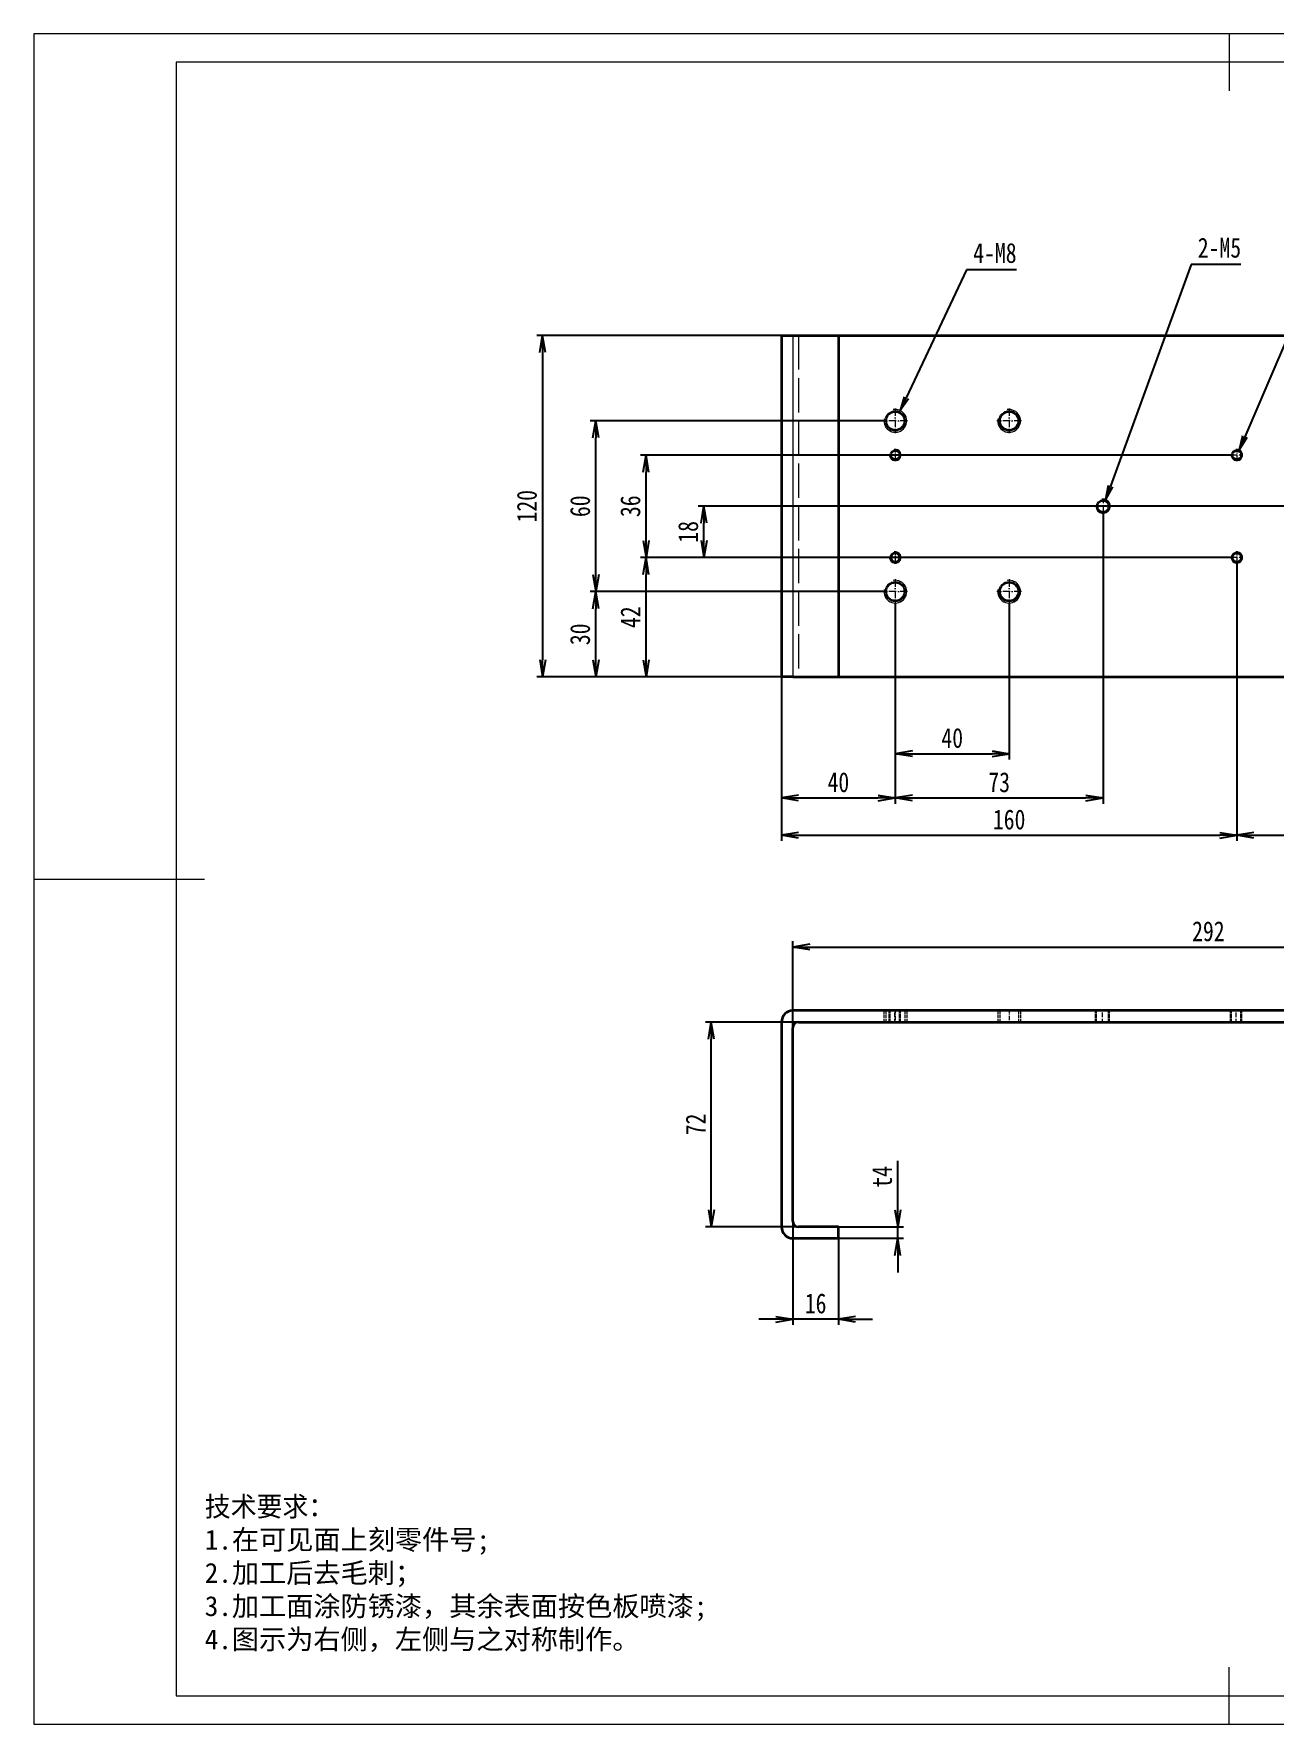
# Model space of a CAD drawing. Header units: millimetres. Extents: x -15766 to 80009, y -9701 to 15159.
# Drawn here: x -3441 to -3005, y 13254 to 13848 of the extents above; entities that cross this region are included whole.
import ezdxf

# ---------------------------------------------------------------- set-up
doc = ezdxf.new("R2010")
doc.units = ezdxf.units.MM
for name, pattern in [('CENTER-HOKUTO_1', [16, 13, -1, 1, -1]), ('DASHDOT', [18.5, 12, -3, 0.5, -3]), ('DASHED', [15, 12, -3]), ('HIDDEN-HOKUTO_1', [2, 1, -1])]:
    doc.linetypes.add(name, pattern=pattern)
doc.layers.get('DEFPOINTS').update_dxf_attribs({"lineweight": 18})
for name, color, linetype, lineweight in [('AM_7', 2, 'CENTER-HOKUTO_1', 18), ('AM_HID', 1, 'HIDDEN-HOKUTO_1', 18), ('AM_VIS', 7, 'Continuous', 18), ('CDRAFT0', 7, 'Continuous', 18), ('DIM', 253, 'Continuous', 20), ('title_frame', 7, 'Continuous', 18), ('word_dim', 9, 'Continuous', 18), ('粗实线层_1', 7, 'Continuous', 15)]:
    doc.layers.add(name, color=color, linetype=linetype, lineweight=lineweight)
doc.styles.add('DIM', font='', dxfattribs={"width": 0.8})
doc.styles.get('DIM').set_extended_font_data('NSimSun')
doc.dimstyles.new('1-2', dxfattribs={"dimscale": 2, "dimtxt": 3.5, "dimasz": 3, "dimexe": 1, "dimexo": 0, "dimgap": 1, "dimtad": 1, "dimdsep": 46, "dimtxsty": 'DIM', "dimblk": 'OPEN', "dimcen": 0, "dimdle": 6, "dimclrd": 256, "dimclre": 256, "dimclrt": 3, "dimazin": 2, "dimtfac": 0.707107, "dimtmove": 0, "dimatfit": 3, "dimfxl": 0, "dimfrac": 2, "dimtolj": 1, "dimarcsym": 0})
doc.dimstyles.new('1-2$3', dxfattribs={"dimscale": 2, "dimtxt": 3.5, "dimasz": 2.5, "dimexe": 1, "dimexo": 0.625, "dimgap": 1.2, "dimtad": 1, "dimtih": 1, "dimtoh": 1, "dimdsep": 46, "dimtxsty": 'DIM', "dimblk": 'OPEN', "dimcen": 0, "dimdle": 5, "dimclrd": 256, "dimclre": 256, "dimclrt": 3, "dimazin": 2, "dimtfac": 0.5, "dimtofl": 0, "dimtmove": 0, "dimatfit": 3, "dimfxl": 0, "dimtolj": 1, "dimarcsym": 0})

# ---------------------------------------------------------------- blocks, each defined once
blk = doc.blocks.new('*X589')
at = {"layer": 'CDRAFT0'}
for p, q in [((420, 297), (0, 297)), ((0, 297), (0, 0)), ((0, 0), (420, 0))]:
    blk.add_line(p, q, dxfattribs=at)
at = {"layer": '粗实线层_1'}
for p, q in [((210, 297), (210, 287)), ((415, 292), (25, 292)), ((25, 292), (25, 5)), ((0, 148.5), (30, 148.5)), ((210, 0), (210, 10)), ((25, 5), (415, 5))]:
    blk.add_line(p, q, dxfattribs=at)
blk = doc.blocks.new('_OPEN')
at = {"color": 0, "linetype": 'ByBlock', "lineweight": -2}
for p, q in [((-1, 0.166667), (0, 0)), ((-1, -0.166667), (0, 0)), ((0, 0), (-1, 0))]:
    blk.add_line(p, q, dxfattribs=at)
blk = doc.blocks.new('*D659')
at = {"layer": 'DEFPOINTS', "color": 0, "transparency": 16777216}
for p in [(-3174.59, 13430.48), (-3158.59, 13424.48), (-3174.59, 13396.05)]:
    blk.add_point(p, dxfattribs=at)
at = {"layer": 'DIM', "linetype": 'Continuous', "lineweight": -2, "transparency": 16777216}
for p, q in [((-3174.59, 13430.48), (-3174.59, 13394.05)), ((-3158.59, 13424.48), (-3158.59, 13394.05)), ((-3180.59, 13396.05), (-3186.59, 13396.05)), ((-3158.59, 13396.05), (-3174.59, 13396.05)), ((-3152.59, 13396.05), (-3146.59, 13396.05))]:
    blk.add_line(p, q, dxfattribs=at)
at = {"layer": 'DIM', "lineweight": -2, "transparency": 16777216, "xscale": 6, "yscale": 6, "zscale": 6}
blk.add_blockref('_OPEN', (-3174.59, 13396.05), dxfattribs=at)
at = {"layer": 'DIM', "lineweight": -2, "transparency": 16777216, "xscale": 6, "yscale": 6, "zscale": 6, "rotation": 180}
blk.add_blockref('_OPEN', (-3158.59, 13396.05), dxfattribs=at)
at = {"layer": 'DIM', "color": 3, "transparency": 16777216, "insert": (-3166.59, 13401.55), "char_height": 7, "attachment_point": 5, "style": 'DIM'}
blk.add_mtext('\\A1;16', dxfattribs=at)
blk = doc.blocks.new('*D660')
at = {"layer": 'DEFPOINTS', "color": 0, "transparency": 16777216}
for p in [(-3203.25, 13500.48), (-3172.59, 13500.48), (-3172.59, 13428.48)]:
    blk.add_point(p, dxfattribs=at)
at = {"layer": 'DIM', "linetype": 'Continuous', "lineweight": -2, "transparency": 16777216}
for p, q in [((-3172.59, 13500.48), (-3205.25, 13500.48)), ((-3203.25, 13434.48), (-3203.25, 13494.48)), ((-3172.59, 13428.48), (-3205.25, 13428.48))]:
    blk.add_line(p, q, dxfattribs=at)
at = {"layer": 'DIM', "lineweight": -2, "transparency": 16777216, "xscale": 6, "yscale": 6, "zscale": 6}
for p, rotation in [((-3203.25, 13500.48), 90), ((-3203.25, 13428.48), 270)]:
    blk.add_blockref('_OPEN', p, dxfattribs=dict(at, rotation=rotation))
at = {"layer": 'DIM', "color": 3, "transparency": 16777216, "insert": (-3208.75, 13464.48), "char_height": 7, "attachment_point": 5, "rotation": 90, "style": 'DIM'}
blk.add_mtext('\\A1;72', dxfattribs=at)
blk = doc.blocks.new('*D661')
at = {"layer": 'DEFPOINTS', "color": 0, "transparency": 16777216}
for p in [(-2882.59, 13526.83), (-3174.59, 13498.48), (-2882.59, 13498.48)]:
    blk.add_point(p, dxfattribs=at)
at = {"layer": 'DIM', "linetype": 'Continuous', "lineweight": -2, "transparency": 16777216}
for p, q in [((-3174.59, 13498.48), (-3174.59, 13528.83)), ((-3168.59, 13526.83), (-2888.59, 13526.83)), ((-2882.59, 13498.48), (-2882.59, 13528.83))]:
    blk.add_line(p, q, dxfattribs=at)
at = {"layer": 'DIM', "lineweight": -2, "transparency": 16777216, "xscale": 6, "yscale": 6, "zscale": 6, "rotation": 180}
blk.add_blockref('_OPEN', (-3174.59, 13526.83), dxfattribs=at)
at = {"layer": 'DIM', "lineweight": -2, "transparency": 16777216, "xscale": 6, "yscale": 6, "zscale": 6}
blk.add_blockref('_OPEN', (-2882.59, 13526.83), dxfattribs=at)
at = {"layer": 'DIM', "color": 3, "transparency": 16777216, "insert": (-3028.59, 13532.33), "char_height": 7, "attachment_point": 5, "style": 'DIM'}
blk.add_mtext('\\A1;292', dxfattribs=at)
blk = doc.blocks.new('*D664')
at = {"layer": 'DEFPOINTS', "color": 0, "transparency": 16777216}
for p in [(-3158.59, 13428.48), (-3158.59, 13424.48), (-3137.74, 13428.48)]:
    blk.add_point(p, dxfattribs=at)
at = {"layer": 'DIM', "linetype": 'Continuous', "lineweight": -2, "transparency": 16777216}
for p, q in [((-3137.74, 13434.48), (-3137.74, 13451.67)), ((-3158.59, 13428.48), (-3135.74, 13428.48)), ((-3158.59, 13424.48), (-3135.74, 13424.48)), ((-3137.74, 13424.48), (-3137.74, 13428.48)), ((-3137.74, 13418.48), (-3137.74, 13412.48))]:
    blk.add_line(p, q, dxfattribs=at)
at = {"layer": 'DIM', "lineweight": -2, "transparency": 16777216, "xscale": 6, "yscale": 6, "zscale": 6}
for p, rotation in [((-3137.74, 13428.48), 270), ((-3137.74, 13424.48), 90)]:
    blk.add_blockref('_OPEN', p, dxfattribs=dict(at, rotation=rotation))
at = {"layer": 'DIM', "color": 3, "transparency": 16777216, "insert": (-3143.24, 13446.07), "char_height": 7, "attachment_point": 5, "rotation": 90, "style": 'DIM'}
blk.add_mtext('\\A1;t4', dxfattribs=at)
blk = doc.blocks.new('*D1083')
at = {"layer": 'DEFPOINTS', "color": 0, "transparency": 16777216}
for p in [(-3138.59, 13647.4), (-3178.59, 13621.72), (-3138.59, 13579.2)]:
    blk.add_point(p, dxfattribs=at)
at = {"layer": 'DIM', "linetype": 'Continuous', "lineweight": -2, "transparency": 16777216}
for p, q in [((-3138.59, 13647.4), (-3138.59, 13577.2)), ((-3178.59, 13621.72), (-3178.59, 13577.2)), ((-3172.59, 13579.2), (-3144.59, 13579.2))]:
    blk.add_line(p, q, dxfattribs=at)
at = {"layer": 'DIM', "lineweight": -2, "transparency": 16777216, "xscale": 6, "yscale": 6, "zscale": 6, "rotation": 180}
blk.add_blockref('_OPEN', (-3178.59, 13579.2), dxfattribs=at)
at = {"layer": 'DIM', "lineweight": -2, "transparency": 16777216, "xscale": 6, "yscale": 6, "zscale": 6}
blk.add_blockref('_OPEN', (-3138.59, 13579.2), dxfattribs=at)
at = {"layer": 'DIM', "color": 3, "transparency": 16777216, "insert": (-3158.59, 13584.7), "char_height": 7, "attachment_point": 5, "style": 'DIM'}
blk.add_mtext('\\A1;40', dxfattribs=at)
blk = doc.blocks.new('*D1084')
at = {"layer": 'DEFPOINTS', "color": 0, "transparency": 16777216}
for p in [(-3138.59, 13647.4), (-3098.59, 13647.4), (-3098.59, 13594.75)]:
    blk.add_point(p, dxfattribs=at)
at = {"layer": 'DIM', "linetype": 'Continuous', "lineweight": -2, "transparency": 16777216}
for p, q in [((-3138.59, 13647.4), (-3138.59, 13592.75)), ((-3098.59, 13647.4), (-3098.59, 13592.75)), ((-3132.59, 13594.75), (-3104.59, 13594.75))]:
    blk.add_line(p, q, dxfattribs=at)
at = {"layer": 'DIM', "lineweight": -2, "transparency": 16777216, "xscale": 6, "yscale": 6, "zscale": 6, "rotation": 180}
blk.add_blockref('_OPEN', (-3138.59, 13594.75), dxfattribs=at)
at = {"layer": 'DIM', "lineweight": -2, "transparency": 16777216, "xscale": 6, "yscale": 6, "zscale": 6}
blk.add_blockref('_OPEN', (-3098.59, 13594.75), dxfattribs=at)
at = {"layer": 'DIM', "color": 3, "transparency": 16777216, "insert": (-3118.59, 13600.25), "char_height": 7, "attachment_point": 5, "style": 'DIM'}
blk.add_mtext('\\A1;40', dxfattribs=at)
blk = doc.blocks.new('*D1085')
at = {"layer": 'DEFPOINTS', "color": 0, "transparency": 16777216}
for p in [(-3065.59, 13679.03), (-3138.59, 13647.4), (-3065.59, 13579.2)]:
    blk.add_point(p, dxfattribs=at)
at = {"layer": 'DIM', "linetype": 'Continuous', "lineweight": -2, "transparency": 16777216}
for p, q in [((-3065.59, 13679.03), (-3065.59, 13577.2)), ((-3138.59, 13647.4), (-3138.59, 13577.2)), ((-3132.59, 13579.2), (-3071.59, 13579.2))]:
    blk.add_line(p, q, dxfattribs=at)
at = {"layer": 'DIM', "lineweight": -2, "transparency": 16777216, "xscale": 6, "yscale": 6, "zscale": 6, "rotation": 180}
blk.add_blockref('_OPEN', (-3138.59, 13579.2), dxfattribs=at)
at = {"layer": 'DIM', "lineweight": -2, "transparency": 16777216, "xscale": 6, "yscale": 6, "zscale": 6}
blk.add_blockref('_OPEN', (-3065.59, 13579.2), dxfattribs=at)
at = {"layer": 'DIM', "color": 3, "transparency": 16777216, "insert": (-3102.09, 13584.7), "char_height": 7, "attachment_point": 5, "style": 'DIM'}
blk.add_mtext('\\A1;73', dxfattribs=at)
blk = doc.blocks.new('*D1086')
at = {"layer": 'DEFPOINTS', "color": 0, "transparency": 16777216}
for p in [(-3018.59, 13661.61), (-3178.59, 13621.72), (-3018.59, 13566.1)]:
    blk.add_point(p, dxfattribs=at)
at = {"layer": 'DIM', "linetype": 'Continuous', "lineweight": -2, "transparency": 16777216}
for p, q in [((-3018.59, 13661.61), (-3018.59, 13564.1)), ((-3178.59, 13621.72), (-3178.59, 13564.1)), ((-3172.59, 13566.1), (-3024.59, 13566.1))]:
    blk.add_line(p, q, dxfattribs=at)
at = {"layer": 'DIM', "lineweight": -2, "transparency": 16777216, "xscale": 6, "yscale": 6, "zscale": 6, "rotation": 180}
blk.add_blockref('_OPEN', (-3178.59, 13566.1), dxfattribs=at)
at = {"layer": 'DIM', "lineweight": -2, "transparency": 16777216, "xscale": 6, "yscale": 6, "zscale": 6}
blk.add_blockref('_OPEN', (-3018.59, 13566.1), dxfattribs=at)
at = {"layer": 'DIM', "color": 3, "transparency": 16777216, "insert": (-3098.59, 13571.6), "char_height": 7, "attachment_point": 5, "style": 'DIM'}
blk.add_mtext('\\A1;160', dxfattribs=at)
blk = doc.blocks.new('*D1087')
at = {"layer": 'DEFPOINTS', "color": 0, "transparency": 16777216}
for p in [(-2945.59, 13679.03), (-3018.59, 13661.61), (-2945.59, 13566.1)]:
    blk.add_point(p, dxfattribs=at)
at = {"layer": 'DIM', "linetype": 'Continuous', "lineweight": -2, "transparency": 16777216}
for p, q in [((-2945.59, 13679.03), (-2945.59, 13564.1)), ((-3018.59, 13661.61), (-3018.59, 13564.1)), ((-3012.59, 13566.1), (-2951.59, 13566.1))]:
    blk.add_line(p, q, dxfattribs=at)
at = {"layer": 'DIM', "lineweight": -2, "transparency": 16777216, "xscale": 6, "yscale": 6, "zscale": 6, "rotation": 180}
blk.add_blockref('_OPEN', (-3018.59, 13566.1), dxfattribs=at)
at = {"layer": 'DIM', "lineweight": -2, "transparency": 16777216, "xscale": 6, "yscale": 6, "zscale": 6}
blk.add_blockref('_OPEN', (-2945.59, 13566.1), dxfattribs=at)
at = {"layer": 'DIM', "color": 3, "transparency": 16777216, "insert": (-2982.09, 13571.6), "char_height": 7, "attachment_point": 5, "style": 'DIM'}
blk.add_mtext('\\A1;73', dxfattribs=at)
blk = doc.blocks.new('*D1088')
at = {"layer": 'DEFPOINTS', "color": 0, "transparency": 16777216}
for p in [(-3243.82, 13651.72), (-3142.91, 13651.72), (-3178.59, 13621.72)]:
    blk.add_point(p, dxfattribs=at)
at = {"layer": 'DIM', "linetype": 'Continuous', "lineweight": -2, "transparency": 16777216}
for p, q in [((-3142.91, 13651.72), (-3245.82, 13651.72)), ((-3243.82, 13627.72), (-3243.82, 13645.72)), ((-3178.59, 13621.72), (-3245.82, 13621.72))]:
    blk.add_line(p, q, dxfattribs=at)
at = {"layer": 'DIM', "lineweight": -2, "transparency": 16777216, "xscale": 6, "yscale": 6, "zscale": 6}
for p, rotation in [((-3243.82, 13651.72), 90), ((-3243.82, 13621.72), 270)]:
    blk.add_blockref('_OPEN', p, dxfattribs=dict(at, rotation=rotation))
at = {"layer": 'DIM', "color": 3, "transparency": 16777216, "insert": (-3249.32, 13636.72), "char_height": 7, "attachment_point": 5, "rotation": 90, "style": 'DIM'}
blk.add_mtext('\\A1;30', dxfattribs=at)
blk = doc.blocks.new('*D1089')
at = {"layer": 'DEFPOINTS', "color": 0, "transparency": 16777216}
for p in [(-3243.82, 13711.72), (-3142.91, 13711.72), (-3142.91, 13651.72)]:
    blk.add_point(p, dxfattribs=at)
at = {"layer": 'DIM', "linetype": 'Continuous', "lineweight": -2, "transparency": 16777216}
for p, q in [((-3142.91, 13711.72), (-3245.82, 13711.72)), ((-3243.82, 13657.72), (-3243.82, 13705.72)), ((-3142.91, 13651.72), (-3245.82, 13651.72))]:
    blk.add_line(p, q, dxfattribs=at)
at = {"layer": 'DIM', "lineweight": -2, "transparency": 16777216, "xscale": 6, "yscale": 6, "zscale": 6}
for p, rotation in [((-3243.82, 13711.72), 90), ((-3243.82, 13651.72), 270)]:
    blk.add_blockref('_OPEN', p, dxfattribs=dict(at, rotation=rotation))
at = {"layer": 'DIM', "color": 3, "transparency": 16777216, "insert": (-3249.32, 13681.72), "char_height": 7, "attachment_point": 5, "rotation": 90, "style": 'DIM'}
blk.add_mtext('\\A1;60', dxfattribs=at)
blk = doc.blocks.new('*D665')
at = {"layer": 'DEFPOINTS', "color": 0, "transparency": 16777216}
for p in [(-3226.15, 13663.72), (-3020.7, 13663.72), (-3178.59, 13621.72)]:
    blk.add_point(p, dxfattribs=at)
at = {"layer": 'DIM', "linetype": 'Continuous', "lineweight": -2, "transparency": 16777216}
for p, q in [((-3020.7, 13663.72), (-3228.15, 13663.72)), ((-3226.15, 13627.72), (-3226.15, 13657.72)), ((-3178.59, 13621.72), (-3228.15, 13621.72))]:
    blk.add_line(p, q, dxfattribs=at)
at = {"layer": 'DIM', "lineweight": -2, "transparency": 16777216, "xscale": 6, "yscale": 6, "zscale": 6}
for p, rotation in [((-3226.15, 13663.72), 90), ((-3226.15, 13621.72), 270)]:
    blk.add_blockref('_OPEN', p, dxfattribs=dict(at, rotation=rotation))
at = {"layer": 'DIM', "color": 3, "transparency": 16777216, "insert": (-3231.65, 13642.72), "char_height": 7, "attachment_point": 5, "rotation": 90, "style": 'DIM'}
blk.add_mtext('\\A1;42', dxfattribs=at)
blk = doc.blocks.new('*D666')
at = {"layer": 'DEFPOINTS', "color": 0, "transparency": 16777216}
for p in [(-3226.15, 13699.72), (-3020.7, 13699.72), (-3020.7, 13663.72)]:
    blk.add_point(p, dxfattribs=at)
at = {"layer": 'DIM', "linetype": 'Continuous', "lineweight": -2, "transparency": 16777216}
for p, q in [((-3020.7, 13699.72), (-3228.15, 13699.72)), ((-3226.15, 13669.72), (-3226.15, 13693.72)), ((-3020.7, 13663.72), (-3228.15, 13663.72))]:
    blk.add_line(p, q, dxfattribs=at)
at = {"layer": 'DIM', "lineweight": -2, "transparency": 16777216, "xscale": 6, "yscale": 6, "zscale": 6}
for p, rotation in [((-3226.15, 13699.72), 90), ((-3226.15, 13663.72), 270)]:
    blk.add_blockref('_OPEN', p, dxfattribs=dict(at, rotation=rotation))
at = {"layer": 'DIM', "color": 3, "transparency": 16777216, "insert": (-3231.65, 13681.72), "char_height": 7, "attachment_point": 5, "rotation": 90, "style": 'DIM'}
blk.add_mtext('\\A1;36', dxfattribs=at)
blk = doc.blocks.new('*D667')
at = {"layer": 'DEFPOINTS', "color": 0, "transparency": 16777216}
for p in [(-3205.84, 13681.72), (-2948.28, 13681.72), (-3020.7, 13663.72)]:
    blk.add_point(p, dxfattribs=at)
at = {"layer": 'DIM', "linetype": 'Continuous', "lineweight": -2, "transparency": 16777216}
for p, q in [((-2948.28, 13681.72), (-3207.84, 13681.72)), ((-3205.84, 13669.72), (-3205.84, 13675.72)), ((-3020.7, 13663.72), (-3207.84, 13663.72))]:
    blk.add_line(p, q, dxfattribs=at)
at = {"layer": 'DIM', "lineweight": -2, "transparency": 16777216, "xscale": 6, "yscale": 6, "zscale": 6}
for p, rotation in [((-3205.84, 13681.72), 90), ((-3205.84, 13663.72), 270)]:
    blk.add_blockref('_OPEN', p, dxfattribs=dict(at, rotation=rotation))
at = {"layer": 'DIM', "color": 3, "transparency": 16777216, "insert": (-3211.34, 13672.72), "char_height": 7, "attachment_point": 5, "rotation": 90, "style": 'DIM'}
blk.add_mtext('\\A1;18', dxfattribs=at)
blk = doc.blocks.new('*D1090')
at = {"layer": 'DEFPOINTS', "color": 0, "transparency": 16777216}
for p in [(-3178.59, 13741.72), (-3262.52, 13621.72), (-3178.59, 13621.72)]:
    blk.add_point(p, dxfattribs=at)
at = {"layer": 'DIM', "linetype": 'Continuous', "lineweight": -2, "transparency": 16777216}
for p, q in [((-3178.59, 13741.72), (-3264.52, 13741.72)), ((-3262.52, 13735.72), (-3262.52, 13627.72)), ((-3178.59, 13621.72), (-3264.52, 13621.72))]:
    blk.add_line(p, q, dxfattribs=at)
at = {"layer": 'DIM', "lineweight": -2, "transparency": 16777216, "xscale": 6, "yscale": 6, "zscale": 6}
for p, rotation in [((-3262.52, 13741.72), 90), ((-3262.52, 13621.72), 270)]:
    blk.add_blockref('_OPEN', p, dxfattribs=dict(at, rotation=rotation))
at = {"layer": 'DIM', "color": 3, "transparency": 16777216, "insert": (-3268.02, 13681.72), "char_height": 7, "attachment_point": 5, "rotation": 90, "style": 'DIM'}
blk.add_mtext('\\A1;120', dxfattribs=at)
blk = doc.blocks.new('*D1102')
at = {"layer": 'DEFPOINTS', "color": 0, "transparency": 16777216}
for p in [(-3136.89, 13715.34), (-3140.3, 13708.1)]:
    blk.add_point(p, dxfattribs=at)
at = {"layer": 'DIM', "linetype": 'Continuous', "lineweight": -2, "transparency": 16777216}
for p, q in [((-3113.63, 13764.78), (-3134.76, 13719.86)), ((-3096.01, 13764.78), (-3113.63, 13764.78))]:
    blk.add_line(p, q, dxfattribs=at)
at = {"layer": 'DIM', "lineweight": -2, "transparency": 16777216, "xscale": 5, "yscale": 5, "zscale": 5, "rotation": 244.8094507543539}
blk.add_blockref('_OPEN', (-3136.89, 13715.34), dxfattribs=at)
at = {"layer": 'DIM', "color": 3, "transparency": 16777216, "insert": (-3103.6, 13770.68), "char_height": 7, "attachment_point": 5, "style": 'DIM'}
blk.add_mtext('\\A1;4-M8', dxfattribs=at)
blk = doc.blocks.new('*D1103')
at = {"layer": 'DEFPOINTS', "color": 0, "transparency": 16777216}
for p in [(-3019.38, 13697.88), (-3017.8, 13701.56)]:
    blk.add_point(p, dxfattribs=at)
at = {"layer": 'DIM', "linetype": 'Continuous', "lineweight": -2, "transparency": 16777216}
for p, q in [((-2990.74, 13764.56), (-3015.83, 13706.15)), ((-2965.07, 13764.56), (-2990.74, 13764.56))]:
    blk.add_line(p, q, dxfattribs=at)
at = {"layer": 'DIM', "lineweight": -2, "transparency": 16777216, "xscale": 5, "yscale": 5, "zscale": 5, "rotation": 246.7579655917444}
blk.add_blockref('_OPEN', (-3017.8, 13701.56), dxfattribs=at)
at = {"layer": 'DIM', "color": 3, "transparency": 16777216, "insert": (-2976.67, 13770.46), "char_height": 7, "attachment_point": 5, "style": 'DIM'}
blk.add_mtext('\\A1;2X2-M4', dxfattribs=at)
blk = doc.blocks.new('*D1104')
at = {"layer": 'DEFPOINTS', "color": 0, "transparency": 16777216}
for p in [(-3064.74, 13684.07), (-3066.45, 13679.37)]:
    blk.add_point(p, dxfattribs=at)
at = {"layer": 'DIM', "linetype": 'Continuous', "lineweight": -2, "transparency": 16777216}
for p, q in [((-3034.65, 13766.63), (-3063.02, 13688.76)), ((-3017.18, 13766.63), (-3034.65, 13766.63))]:
    blk.add_line(p, q, dxfattribs=at)
at = {"layer": 'DIM', "lineweight": -2, "transparency": 16777216, "xscale": 5, "yscale": 5, "zscale": 5, "rotation": 249.9764567373973}
blk.add_blockref('_OPEN', (-3064.74, 13684.07), dxfattribs=at)
at = {"layer": 'DIM', "color": 3, "transparency": 16777216, "insert": (-3024.69, 13772.53), "char_height": 7, "attachment_point": 5, "style": 'DIM'}
blk.add_mtext('\\A1;2-M5', dxfattribs=at)

msp = doc.modelspace()

# ---------------------------------------------------------------- linework, layer by layer
at = {"color": 7, "lineweight": 13}
msp.add_line((-3174.59331, 13741.71809), (-3174.59331, 13621.71809), dxfattribs=at)
for centre, radius in [((-3138.59331, 13711.71809), 4), ((-3098.59331, 13711.71809), 4), ((-3138.59233, 13699.71773), 2), ((-3018.59233, 13699.71773), 2), ((-3065.59233, 13681.71809), 2.5), ((-3138.59233, 13663.71773), 2), ((-3018.59233, 13663.71773), 2), ((-3138.59331, 13651.71809), 4), ((-3098.59331, 13651.71809), 4)]:
    msp.add_arc(centre, radius, 169.999993, 100.000014, dxfattribs=at)
at = {"layer": 'AM_7', "linetype": 'DASHDOT', "lineweight": 13, "ltscale": 0.216028}
for p, q in [((-3138.59331, 13716.03865), (-3138.59331, 13707.39754)), ((-3098.59331, 13716.03865), (-3098.59331, 13707.39754)), ((-3138.59331, 13656.03865), (-3138.59331, 13647.39754)), ((-3098.59331, 13656.03865), (-3098.59331, 13647.39754))]:
    msp.add_line(p, q, dxfattribs=at)
at = {"layer": 'AM_7', "linetype": 'DASHDOT', "lineweight": 13, "ltscale": 0.216016}
for p, q in [((-3134.273, 13711.71809), (-3142.91362, 13711.71809)), ((-3094.273, 13711.71809), (-3102.91362, 13711.71809)), ((-3134.273, 13651.71809), (-3142.91362, 13651.71809)), ((-3094.273, 13651.71809), (-3102.91362, 13651.71809))]:
    msp.add_line(p, q, dxfattribs=at)
at = {"layer": 'AM_7', "linetype": 'DASHDOT', "lineweight": 13, "ltscale": 0.105322}
for p, q in [((-3136.48687, 13699.71773), (-3140.69976, 13699.71773)), ((-3016.48687, 13699.71773), (-3020.69976, 13699.71773)), ((-3136.48687, 13663.71773), (-3140.69976, 13663.71773)), ((-3016.48687, 13663.71773), (-3020.69976, 13663.71773))]:
    msp.add_line(p, q, dxfattribs=at)
at = {"layer": 'AM_7', "linetype": 'DASHDOT', "lineweight": 13, "ltscale": 0.105365}
for p, q in [((-3138.59233, 13701.82503), (-3138.59233, 13697.61043)), ((-3018.59233, 13701.82503), (-3018.59233, 13697.61043)), ((-3138.59233, 13665.82503), (-3138.59233, 13661.61043)), ((-3018.59233, 13665.82503), (-3018.59233, 13661.61043))]:
    msp.add_line(p, q, dxfattribs=at)
at = {"layer": 'AM_7', "linetype": 'DASHDOT', "lineweight": 13, "ltscale": 0.134326}
msp.add_line((-3062.90679, 13681.71809), (-3068.27983, 13681.71809), dxfattribs=at)
at = {"layer": 'AM_7', "linetype": 'DASHDOT', "lineweight": 13, "ltscale": 0.134357}
msp.add_line((-3065.59233, 13684.40523), (-3065.59233, 13679.03096), dxfattribs=at)
at = {"layer": 'AM_7', "linetype": 'DASHDOT', "lineweight": 13, "ltscale": 0.120001}
for p, q in [((-3138.79253, 13500.07875), (-3138.79253, 13504.8788)), ((-3065.79253, 13500.07875), (-3065.79253, 13504.8788)), ((-3018.79253, 13500.07875), (-3018.79253, 13504.8788))]:
    msp.add_line(p, q, dxfattribs=at)
at = {"layer": 'AM_7', "linetype": 'DASHDOT', "lineweight": 13, "ltscale": 0.120013}
for p, q in [((-3138.59331, 13504.8788), (-3138.59331, 13500.07826)), ((-3098.59331, 13504.8788), (-3098.59331, 13500.07826))]:
    msp.add_line(p, q, dxfattribs=at)
at = {"layer": 'AM_HID', "linetype": 'DASHED', "lineweight": 13}
for p, q in [((-3174.59331, 13741.71809), (-3174.59331, 13621.71809)), ((-3174.59331, 13741.71809), (-3174.59331, 13621.71809)), ((-3172.59331, 13741.71809), (-3172.59331, 13621.71809)), ((-3172.59331, 13741.71809), (-3172.59331, 13621.71809))]:
    msp.add_line(p, q, dxfattribs=at)
at = {"layer": 'AM_HID', "linetype": 'DASHED', "lineweight": 13, "ltscale": 0.1}
for p, q in [((-3142.59331, 13504.47877), (-3142.59331, 13500.47877)), ((-3142.59331, 13504.47877), (-3142.59331, 13500.47877)), ((-3141.91753, 13504.47877), (-3141.91753, 13500.47877)), ((-3141.91753, 13504.47877), (-3141.91753, 13500.47877)), ((-3140.79253, 13500.47877), (-3140.79253, 13504.47877)), ((-3140.79253, 13500.47877), (-3140.79253, 13504.47877)), ((-3140.41362, 13500.47877), (-3140.41362, 13504.47877)), ((-3140.41362, 13500.47877), (-3140.41362, 13504.47877)), ((-3137.17339, 13500.47877), (-3137.17339, 13504.47877)), ((-3137.17339, 13500.47877), (-3137.17339, 13504.47877)), ((-3136.79253, 13500.47877), (-3136.79253, 13504.47877)), ((-3136.79253, 13500.47877), (-3136.79253, 13504.47877)), ((-3135.26909, 13504.47877), (-3135.26909, 13500.47877)), ((-3135.26909, 13504.47877), (-3135.26909, 13500.47877)), ((-3134.59331, 13504.47877), (-3134.59331, 13500.47877)), ((-3134.59331, 13504.47877), (-3134.59331, 13500.47877)), ((-3102.59331, 13504.47877), (-3102.59331, 13500.47877)), ((-3102.59331, 13504.47877), (-3102.59331, 13500.47877)), ((-3101.91753, 13504.47877), (-3101.91753, 13500.47877)), ((-3101.91753, 13504.47877), (-3101.91753, 13500.47877)), ((-3095.26909, 13504.47877), (-3095.26909, 13500.47877)), ((-3095.26909, 13504.47877), (-3095.26909, 13500.47877)), ((-3094.59331, 13504.47877), (-3094.59331, 13500.47877)), ((-3094.59331, 13504.47877), (-3094.59331, 13500.47877)), ((-3068.29253, 13500.47877), (-3068.29253, 13504.47877)), ((-3067.86089, 13500.47877), (-3067.86089, 13504.47877)), ((-3063.72612, 13500.47877), (-3063.72612, 13504.47877)), ((-3063.29253, 13500.47877), (-3063.29253, 13504.47877)), ((-3020.79253, 13500.47877), (-3020.79253, 13504.47877)), ((-3020.79253, 13500.47877), (-3020.79253, 13504.47877)), ((-3020.41362, 13500.47877), (-3020.41362, 13504.47877)), ((-3020.41362, 13500.47877), (-3020.41362, 13504.47877)), ((-3017.17339, 13500.47877), (-3017.17339, 13504.47877)), ((-3017.17339, 13500.47877), (-3017.17339, 13504.47877)), ((-3016.79253, 13500.47877), (-3016.79253, 13504.47877)), ((-3016.79253, 13500.47877), (-3016.79253, 13504.47877))]:
    msp.add_line(p, q, dxfattribs=at)
at = {"layer": 'AM_VIS', "lineweight": 35}
for p, q in [((-3178.59331, 13741.71809), (-3178.59331, 13621.71809)), ((-3158.59331, 13741.71809), (-3158.59331, 13621.71809)), ((-3158.59331, 13741.71809), (-2905.59331, 13741.71809)), ((-3158.59331, 13621.71809), (-2905.59331, 13621.71809)), ((-2882.59331, 13504.47877), (-3174.59331, 13504.47877)), ((-3178.59331, 13500.47877), (-3178.59331, 13428.47877)), ((-3174.59331, 13430.47877), (-3174.59331, 13498.47877)), ((-3172.59331, 13500.47877), (-2884.59331, 13500.47877))]:
    msp.add_line(p, q, dxfattribs=at)
at = {"layer": 'AM_VIS', "lineweight": 35, "ltscale": 0.029297}
for p, q in [((-3178.59331, 13741.71809), (-3177.42144, 13741.71809)), ((-3177.42144, 13621.71809), (-3178.59331, 13621.71809))]:
    msp.add_line(p, q, dxfattribs=at)
at = {"layer": 'AM_VIS', "lineweight": 35, "ltscale": 0.070703}
for p, q in [((-3177.42144, 13741.71809), (-3174.59331, 13741.71809)), ((-3174.59331, 13621.71809), (-3177.42144, 13621.71809))]:
    msp.add_line(p, q, dxfattribs=at)
at = {"layer": 'AM_VIS', "lineweight": 35, "ltscale": 0.4}
for p, q in [((-3174.59331, 13741.71809), (-3158.59331, 13741.71809)), ((-3174.59331, 13621.71809), (-3158.59331, 13621.71809)), ((-3174.59331, 13424.47877), (-3158.59331, 13424.47877))]:
    msp.add_line(p, q, dxfattribs=at)
at = {"layer": 'AM_VIS', "lineweight": 35, "ltscale": 0.35}
msp.add_line((-3158.59331, 13428.47877), (-3172.59331, 13428.47877), dxfattribs=at)
at = {"layer": 'AM_VIS', "lineweight": 35, "ltscale": 0.1}
msp.add_line((-3158.59331, 13424.47877), (-3158.59331, 13428.47877), dxfattribs=at)
at = {"layer": 'AM_VIS', "lineweight": 35}
for centre, radius in [((-3138.59331, 13711.71809), 3.3235), ((-3098.59331, 13711.71809), 3.3235), ((-3138.59233, 13699.71773), 1.621), ((-3018.59233, 13699.71773), 1.621), ((-3065.59233, 13681.71809), 2.067), ((-3138.59233, 13663.71773), 1.621), ((-3018.59233, 13663.71773), 1.621), ((-3138.59331, 13651.71809), 3.3235), ((-3098.59331, 13651.71809), 3.3235)]:
    msp.add_circle(centre, radius, dxfattribs=at)
for centre, radius, start, end in [((-3174.59331, 13500.47877), 4, 90.000003, 179.999995), ((-3172.59331, 13498.47877), 2, 90.000003, 179.999995), ((-3172.59331, 13430.47877), 2, 180.000005, 269.999997), ((-3174.59331, 13428.47877), 4, 180.000005, 269.999997)]:
    msp.add_arc(centre, radius, start, end, dxfattribs=at)

# ---------------------------------------------------------------- block references
at = {"layer": 'title_frame', "xscale": 2, "yscale": 2, "zscale": 2}
msp.add_blockref('*X589', (-3441.29634, 13253.73384), dxfattribs=at)

# ---------------------------------------------------------------- texts
at = {"layer": 'word_dim', "linetype": 'Continuous', "ltscale": 4, "insert": (-3381.22758, 13333.74487), "char_height": 7, "width": 279.2071636, "attachment_point": 1}
msp.add_mtext('{\\C3;技术要求：\\P\\fNSimSun|b0|i0|c134|p49;1\\fSimSun|b0|i0|c134|p49;.在可见面上刻零件号;\\P2.加工后去毛刺；\\P3.加工面涂防锈漆，其余表面按色板喷漆;\\P\\fNSimSun|b0|i0|c134|p49;4\\fSimSun|b0|i0|c134|p49;.图示为右侧，左侧与之对称制作。\\P         }', dxfattribs=at)

# ---------------------------------------------------------------- dimensions: what is measured, and where the dimension line sits
at = {"layer": 'DIM', "color": 3, "true_color": 0x00ff00}
for p1, p2, override, picture, middle in [((-3140.29583, 13708.09851), (-3136.89079, 13715.33768), {"dimpost": '4-M<>'}, '*D1102', (-3103.60138, 13764.78013)), ((-3066.44835, 13679.36921), (-3064.73632, 13684.06697), {"dimpost": '2-M<>'}, '*D1104', (-3024.69283, 13766.628))]:
    dim = msp.add_diameter_dim_2p(p1=p1, p2=p2, dimstyle='1-2$3', override=override, dxfattribs=at)
    dim.commit()
    dim.dimension.update_dxf_attribs({"geometry": picture, "text_midpoint": middle, "dimtype": 163})
dim = msp.add_diameter_dim_2p(p1=(-3019.38157, 13697.88004), p2=(-3017.8031, 13701.55542), text='2X<>', dimstyle='1-2$3', override={"dimpost": '2-M<>'}, dxfattribs=at)
dim.commit()
dim.dimension.update_dxf_attribs({"geometry": '*D1103', "text_midpoint": (-2976.6746, 13764.56162), "dimtype": 163})
for base, p1, p2, picture, middle in [((-3262.51937, 13621.71809), (-3178.59331, 13741.71809), (-3178.59331, 13621.71809), '*D1090', (-3268.01937, 13681.71809)), ((-3243.81513, 13711.71809), (-3142.91362, 13651.71809), (-3142.91362, 13711.71809), '*D1089', (-3249.31513, 13681.71809)), ((-3226.15132, 13699.71773), (-3020.69976, 13663.71773), (-3020.69976, 13699.71773), '*D666', (-3231.65132, 13681.71773)), ((-3205.84135, 13681.71809), (-3020.69976, 13663.71773), (-2948.27983, 13681.71809), '*D667', (-3211.34135, 13672.71791)), ((-3226.15132, 13663.71773), (-3178.59331, 13621.71809), (-3020.69976, 13663.71773), '*D665', (-3231.65132, 13642.71791)), ((-3243.81513, 13651.71809), (-3178.59331, 13621.71809), (-3142.91362, 13651.71809), '*D1088', (-3249.31513, 13636.71809)), ((-3203.24878, 13500.47926), (-3172.59331, 13428.47877), (-3172.59331, 13500.47926), '*D660', (-3208.74878, 13464.47902))]:
    dim = msp.add_linear_dim(base=base, p1=p1, p2=p2, angle=90, dimstyle='1-2', dxfattribs=at)
    dim.commit()
    dim.dimension.update_dxf_attribs({"geometry": picture, "text_midpoint": middle})
for base, p1, p2, picture, middle in [((-3065.59233, 13579.19642), (-3138.59331, 13647.39754), (-3065.59233, 13679.03096), '*D1085', (-3102.09282, 13584.69642)), ((-2945.59233, 13566.09941), (-3018.59233, 13661.61043), (-2945.59233, 13679.03096), '*D1087', (-2982.09233, 13571.59941)), ((-3018.59233, 13566.09941), (-3178.59331, 13621.71809), (-3018.59233, 13661.61043), '*D1086', (-3098.59282, 13571.59941)), ((-3138.59331, 13579.19642), (-3178.59331, 13621.71809), (-3138.59331, 13647.39754), '*D1083', (-3158.59331, 13584.69642)), ((-3098.59331, 13594.75418), (-3138.59331, 13647.39754), (-3098.59331, 13647.39754), '*D1084', (-3118.59331, 13600.25418)), ((-2882.59331, 13526.8335), (-3174.59331, 13498.47926), (-2882.59331, 13498.47926), '*D661', (-3028.59331, 13532.3335)), ((-3174.59331, 13396.04805), (-3158.59331, 13424.47877), (-3174.59331, 13430.47877), '*D659', (-3166.59331, 13401.54805))]:
    dim = msp.add_linear_dim(base=base, p1=p1, p2=p2, dimstyle='1-2', dxfattribs=at)
    dim.commit()
    dim.dimension.update_dxf_attribs({"geometry": picture, "text_midpoint": middle})
dim = msp.add_linear_dim(base=(-3137.73685, 13428.47877), p1=(-3158.59331, 13424.47877), p2=(-3158.59331, 13428.47877), angle=90, dimstyle='1-2', override={"dimpost": 't<>'}, dxfattribs=at)
dim.commit()
dim.dimension.update_dxf_attribs({"geometry": '*D664', "text_midpoint": (-3143.23685, 13446.07211)})

doc.saveas('drawing.dxf')
